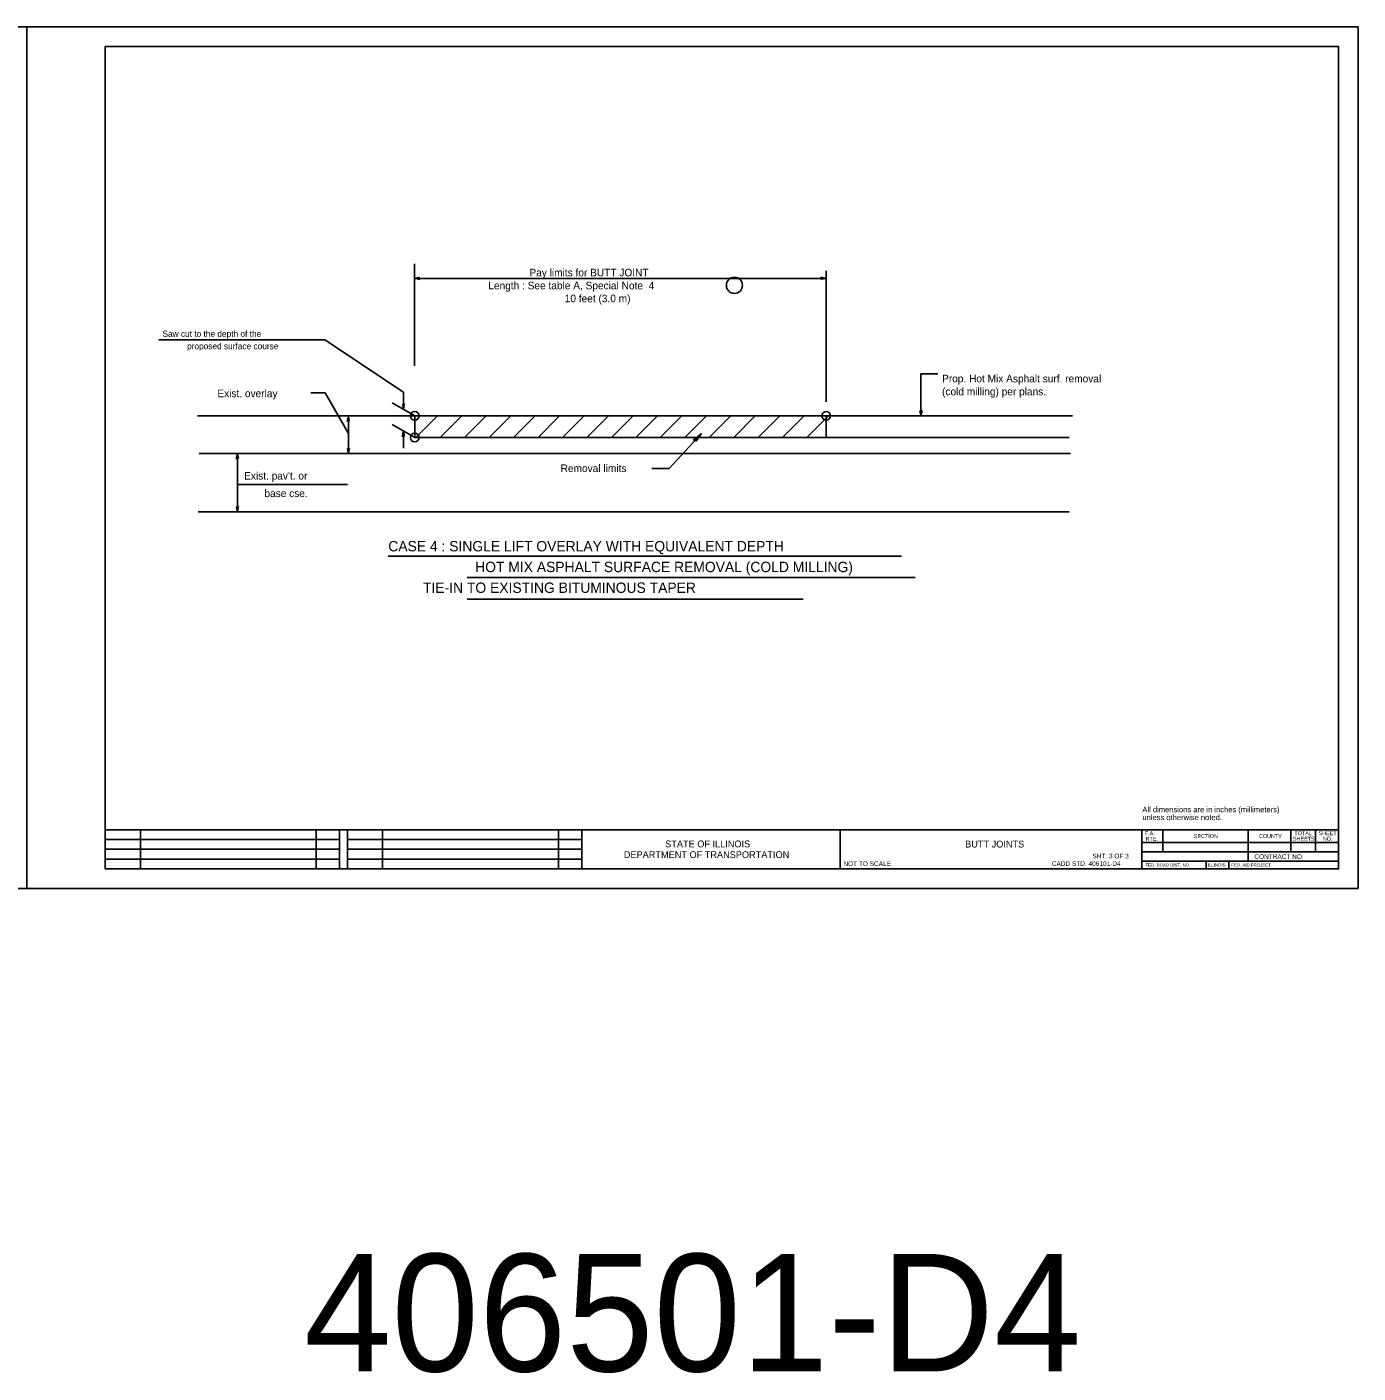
# Model space of a CAD drawing. Extents: x 112682 to 126021, y 61994 to 72129.
# Drawn here: x 120189 to 121889, y 70208 to 71927 of the extents above; entities that cross this region are included whole.
import ezdxf

# ---------------------------------------------------------------- set-up
doc = ezdxf.new("R2010")
doc.units = 0
for name, color, linetype in [('Sheets_50 Reference Boundary', 7, 'Continuous'), ('Sheets_General Details', 7, 'Continuous'), ('Sheets_Printer Plotting Border', 7, 'Continuous')]:
    doc.layers.add(name, color=color, linetype=linetype)

msp = doc.modelspace()

# ---------------------------------------------------------------- linework, layer by layer
at = {"layer": 'Sheets_50 Reference Boundary'}
msp.add_lwpolyline([(120288.9, 71902.2), (121863.9, 71902.2), (121863.9, 70902.2), (120288.9, 70902.2)], close=True, dxfattribs=at)
at = {"layer": 'Sheets_General Details'}
for p, q in [((120188.9, 70827.2), (120188.9, 71927.2)), ((121888.9, 71927.2), (120188.9, 71927.2)), ((120188.9, 71927.2), (120188.9, 70827.2)), ((121888.9, 70827.2), (121888.9, 71927.2)), ((120683.7, 71624.8), (120683.7, 71494.4)), ((120683.3, 71617.3), (120683.3, 71617.3)), ((121209.7, 71606.2), (120683.7, 71606.2)), ((121209.7, 71606.2), (121209.7, 71616)), ((121209.7, 71615), (121209.7, 71448.4)), ((120569.4, 71527.5), (120357.5, 71527.5)), ((120669.8, 71461), (120569.4, 71527.5)), ((121352.1, 71484.3), (121330.5, 71484.3)), ((121330.5, 71430.6), (121330.5, 71484.3)), ((120569.7, 71460.1), (120551.6, 71460.1)), ((120599.5, 71408.2), (120569.7, 71460.1)), ((120669.8, 71438.9), (120669.8, 71461)), ((120684.1, 71430.6), (120655.4, 71447.2)), ((120406.7, 71430.6), (121209.7, 71430.6)), ((120599.5, 71430.4), (120599.5, 71382.6)), ((120684.1, 71403), (120655.4, 71419.5)), ((120684.1, 71403), (120684.1, 71430.6)), ((121209.7, 71403), (121209.7, 71430.6)), ((121209.7, 71430.6), (121524, 71430.6)), ((120669.8, 71411.3), (120669.8, 71389.2)), ((120684.1, 71403), (121209.7, 71403)), ((121050.1, 71407.9), (121009, 71363.6)), ((121209.7, 71403), (121520.1, 71403)), ((120408.7, 71382.6), (121521.6, 71382.6)), ((120457.7, 71382.6), (120457.7, 71308)), ((121009, 71363.6), (120987, 71363.6)), ((120457.7, 71343), (120598.5, 71343)), ((120407.7, 71308), (121520.1, 71308)), ((121305.7, 71251.7), (120650.4, 71251.7)), ((121323.3, 71224.3), (120751, 71224.3)), ((120751, 71196.6), (121180.1, 71196.6)), ((120288.9, 70902.2), (121863.9, 70902.2)), ((120333.9, 70902.2), (120333.9, 70852.2)), ((120558.2, 70902.2), (120558.2, 70852.2)), ((120588.2, 70902.2), (120588.2, 70852.2)), ((120598.2, 70902.2), (120598.2, 70852.2)), ((120643.2, 70902.2), (120643.2, 70852.2)), ((120867.6, 70902.2), (120867.6, 70852.2)), ((120897.6, 70902.2), (120897.6, 70852.2)), ((121227.6, 70902.2), (121227.6, 70852.2)), ((121612.6, 70902.2), (121612.6, 70852.2)), ((121639.6, 70902.2), (121639.6, 70874)), ((121748.6, 70902.2), (121748.6, 70862)), ((121803.2, 70902.2), (121803.2, 70874)), ((121834.3, 70902.2), (121834.3, 70874)), ((120288.9, 70889.7), (120588.2, 70889.7)), ((120598.2, 70889.7), (120897.6, 70889.7)), ((121612.6, 70886), (121863.9, 70886)), ((120288.9, 70877.2), (120588.2, 70877.2)), ((120598.2, 70877.2), (120897.6, 70877.2)), ((121612.6, 70874), (121863.9, 70874)), ((120288.9, 70864.7), (120588.2, 70864.7)), ((120598.2, 70864.7), (120897.6, 70864.7)), ((121612.6, 70862), (121863.9, 70862)), ((121695, 70862), (121695, 70852.2)), ((121724, 70862), (121724, 70852.2)), ((120188.9, 70827.2), (118488.9, 70827.2)), ((121888.9, 70827.2), (120188.9, 70827.2))]:
    msp.add_line(p, q, dxfattribs=at)
for points in [[(120288.9, 71902.2), (121863.9, 71902.2), (121863.9, 70852.2), (120288.9, 70852.2)], [(120690.6, 71604.8), (120690, 71606.1), (120689.8, 71607.4), (120687.2, 71606.8), (120683.7, 71606.2), (120687.4, 71605.5)], [(121202.8, 71607.7), (121203.4, 71606.3), (121203.6, 71605.1), (121206.2, 71605.6), (121209.7, 71606.2), (121206, 71606.9)], [(120671.2, 71445.8), (120669.9, 71445.2), (120668.6, 71445), (120669.2, 71442.3), (120669.8, 71438.9), (120670.4, 71442.6)], [(121332, 71437.5), (121330.6, 71436.9), (121329.4, 71436.7), (121329.9, 71434), (121330.5, 71430.6), (121331.2, 71434.3)], [(120598, 71423.5), (120599.3, 71424.1), (120600.6, 71424.3), (120600.1, 71427), (120599.5, 71430.4), (120598.8, 71426.7)], [(120668.3, 71404.4), (120669.6, 71404.9), (120670.9, 71405.1), (120670.4, 71407.8), (120669.8, 71411.3), (120669.1, 71407.6)], [(120456.3, 71375.7), (120457.6, 71376.3), (120458.9, 71376.5), (120458.3, 71379.2), (120457.7, 71382.6), (120457, 71378.9)], [(120600.9, 71389.5), (120599.6, 71389), (120598.3, 71388.8), (120598.9, 71386.1), (120599.5, 71382.6), (120600.1, 71386.3)], [(120459.1, 71314.9), (120457.8, 71314.3), (120456.5, 71314.1), (120457.1, 71311.4), (120457.7, 71308), (120458.4, 71311.6)]]:
    msp.add_lwpolyline(points, close=True, dxfattribs=at)
for points in [[(120685.6, 71403.1), (120713.1, 71430.6)], [(120716.7, 71403), (120744.3, 71430.6)], [(120747.9, 71403), (120775.5, 71430.6)], [(120779.2, 71403), (120806.8, 71430.6)], [(120810.4, 71403), (120838, 71430.6)], [(120841.6, 71403), (120869.2, 71430.6)], [(120872.9, 71403), (120900.5, 71430.6)], [(120904.1, 71403), (120931.7, 71430.6)], [(120935.3, 71403), (120962.9, 71430.6)], [(120966.6, 71403), (120994.1, 71430.6)], [(120997.8, 71403), (121025.4, 71430.6)], [(121029, 71403), (121056.6, 71430.6)], [(121060.2, 71403), (121087.8, 71430.6)], [(121091.5, 71403), (121119.1, 71430.6)], [(121122.7, 71403), (121150.3, 71430.6)], [(121153.9, 71403), (121181.5, 71430.6)], [(121185.1, 71403), (121212.7, 71430.6)], [(121042.1, 71399.5), (121043.6, 71398.6), (121046.4, 71402.7), (121050.1, 71407.9), (121044.8, 71403.6), (121040, 71400), (121042.1, 71399.5), (121043.3, 71399.1), (121047.2, 71404.8), (121041.1, 71400.2), (121043, 71400), (121045, 71402.5), (121042.6, 71400.6)]]:
    msp.add_lwpolyline(points, dxfattribs=at)
for centre, radius in [((121092.4, 71597.3), 10.3), ((120684.1, 71430.6), 5.55), ((121209.7, 71430.6), 5.55), ((120684.1, 71403), 5.55)]:
    msp.add_circle(centre, radius, dxfattribs=at)
at = {"layer": 'Sheets_Printer Plotting Border'}
for points in [[(118488.9, 70827.2), (120188.9, 70827.2), (120188.9, 71927.2), (118488.9, 71927.2)], [(120188.9, 70827.2), (121888.9, 70827.2), (121888.9, 71927.2), (120188.9, 71927.2)]]:
    msp.add_lwpolyline(points, close=True, dxfattribs=at)

# ---------------------------------------------------------------- texts
at = {"layer": 'Sheets_General Details'}
for s, height, p in [('Pay limits for BUTT JOINT', 9.663, (120830.6, 71608.8)), ('Length : See table A, Special Note  4', 9.663, (120778.1, 71592.2)), ('10 feet (3.0 m)', 9.663, (120875.7, 71575.7)), ('Saw cut to the depth of the', 7.925, (120362, 71531.5)), ('proposed surface course ', 7.925, (120393.4, 71515.7)), ('Prop. Hot Mix Asphalt surf. removal', 9.663, (121357.6, 71473.4)), ('Exist. overlay', 9.663, (120432.1, 71454.5)), ('(cold milling) per plans. ', 9.663, (121357.6, 71456.9)), ('Removal limits', 9.663, (120870.5, 71358.9)), ("Exist. pav't. or", 9.663, (120466.3, 71349.3)), ('base cse.', 9.66, (120492.2, 71326.9)), ('CASE 4 : SINGLE LIFT OVERLAY WITH EQUIVALENT DEPTH', 13.251, (120650.4, 71257.6)), (' HOT MIX ASPHALT SURFACE REMOVAL (COLD MILLING)', 13.251, (120756.4, 71231.1)), ('         TIE-IN TO EXISTING BITUMINOUS TAPER', 13.251, (120650.4, 71204.6)), ('All dimensions are in inches (millimeters)', 7.001, (121613.4, 70924.5)), ('unless otherwise noted.', 7.001, (121613.4, 70914.5)), ('STATE OF ILLINOIS', 8.75, (121004, 70879.7)), ('BUTT JOINTS', 8.75, (121387.1, 70879.5)), ('F.A. ', 5, (121616.5, 70895)), ('RTE.', 5, (121617.6, 70888)), ('SECTION', 5, (121679.1, 70891.6)), ('COUNTY', 5, (121762.3, 70891.6)), ('SHEETS', 5, (121805.7, 70888.2)), ('TOTAL', 5, (121807.6, 70895.2)), ('SHEET', 5, (121838.4, 70895.2)), ('NO.', 5, (121843.9, 70888.2)), ('DEPARTMENT OF TRANSPORTATION', 8.75, (120951.2, 70866)), ('SHT. 3 OF 3', 6, (121549.6, 70865.6)), ('CONTRACT NO.      ', 6, (121756.4, 70865)), ('NOT TO SCALE', 6, (121231.6, 70855.9)), ('   CADD STD. 406101-D4', 6, (121490.8, 70856)), ('FED. ROAD DIST. NO.  ', 4, (121617.4, 70855.1)), ('ILLINOIS', 4, (121696.9, 70855.2)), ('FED. AID PROJECT', 4, (121727, 70855.2)), ('406501-D4', 150, (120543, 70210.6))]:
    msp.add_text(s, height=height, dxfattribs=at).set_placement(p)

doc.saveas('drawing.dxf')
